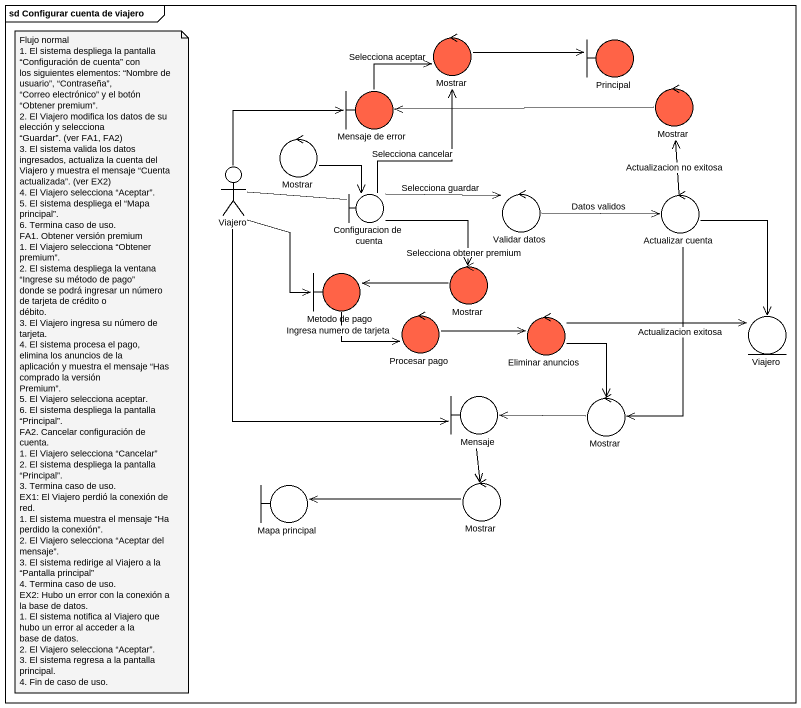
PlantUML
@startuml
mainframe sd Configurar cuenta de viajero
control Mostrar #FF6347
boundary Principal #FF6347
boundary "Mensaje de error" as Mensaje_de_error #FF6347
control "Mostrar" as Mostrar_2 #FF6347
control "Mostrar" as Mostrar_3
actor Viajero
boundary "Configuracion de cuenta" as Configuracion_de_cuenta
control "Validar datos" as Validar_datos
control "Actualizar cuenta" as Actualizar_cuenta
control "Mostrar" as Mostrar_4 #FF6347
boundary "Metodo de pago" as Metodo_de_pago #FF6347
control "Procesar pago" as Procesar_pago #FF6347
control "Eliminar anuncios" as Eliminar_anuncios #FF6347
entity "Viajero" as Viajero_2
boundary Mensaje
control "Mostrar" as Mostrar_5
boundary "Mapa principal" as Mapa_principal
control "Mostrar" as Mostrar_6
Mostrar -right-> Principal
Mensaje_de_error -up-> Mostrar : Selecciona aceptar
Mostrar_2 -left-> Mensaje_de_error
Mostrar_3 --> Configuracion_de_cuenta
Viajero -up-> Mensaje_de_error
Viajero -right- Configuracion_de_cuenta
Viajero --> Metodo_de_pago
Viajero --> Mensaje
Configuracion_de_cuenta -up-> Mostrar : Selecciona cancelar
Configuracion_de_cuenta -right-> Validar_datos : Selecciona guardar
Configuracion_de_cuenta --> Mostrar_4 : Selecciona obtener premium
Validar_datos -right-> Actualizar_cuenta : Datos validos
Actualizar_cuenta -up-> Mostrar_2 : Actualizacion no exitosa
Actualizar_cuenta --> Viajero_2
Actualizar_cuenta --> Mostrar_5 : Actualizacion exitosa
Mostrar_4 -left-> Metodo_de_pago
Metodo_de_pago -right-> Procesar_pago : Ingresa numero de tarjeta
Procesar_pago -right-> Eliminar_anuncios
Eliminar_anuncios -right-> Viajero_2
Eliminar_anuncios --> Mostrar_5
Mensaje --> Mostrar_6
Mostrar_5 -left-> Mensaje
Mostrar_6 -left-> Mapa_principal
note as N1
  Flujo normal
  1. El sistema despliega la pantalla “Configuración de cuenta” con
  los siguientes elementos: “Nombre de usuario”, “Contraseña”,
  “Correo electrónico” y el botón “Obtener premium”.
  2. El Viajero modifica los datos de su elección y selecciona
  “Guardar”. (ver FA1, FA2)
  3. El sistema valida los datos ingresados, actualiza la cuenta del
  Viajero y muestra el mensaje “Cuenta actualizada”. (ver EX2)
  4. El Viajero selecciona “Aceptar”.
  5. El sistema despliega el “Mapa principal”.
  6. Termina caso de uso.
  FA1. Obtener versión premium
  1. El Viajero selecciona “Obtener premium”.
  2. El sistema despliega la ventana “Ingrese su método de pago”
  donde se podrá ingresar un número de tarjeta de crédito o
  débito.
  3. El Viajero ingresa su número de tarjeta.
  4. El sistema procesa el pago, elimina los anuncios de la
  aplicación y muestra el mensaje “Has comprado la versión
  Premium”.
  5. El Viajero selecciona aceptar.
  6. El sistema despliega la pantalla “Principal”.
  FA2. Cancelar configuración de cuenta.
  1. El Viajero selecciona “Cancelar”
  2. El sistema despliega la pantalla “Principal”.
  3. Termina caso de uso.
  EX1: El Viajero perdió la conexión de red.
  1. El sistema muestra el mensaje “Ha perdido la conexión”.
  2. El Viajero selecciona “Aceptar del mensaje”.
  3. El sistema redirige al Viajero a la “Pantalla principal”
  4. Termina caso de uso.
  EX2: Hubo un error con la conexión a la base de datos.
  1. El sistema notifica al Viajero que hubo un error al acceder a la
  base de datos.
  2. El Viajero selecciona “Aceptar”.
  3. El sistema regresa a la pantalla principal.
  4. Fin de caso de uso.
end note
@enduml
